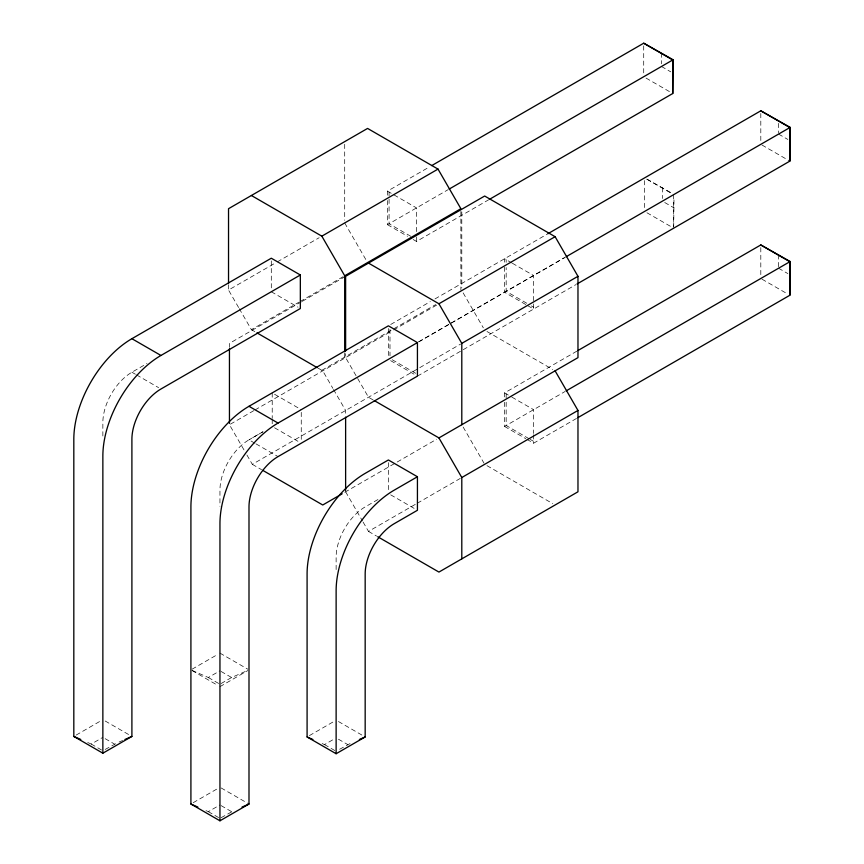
<?xml version="1.0" encoding="UTF-8"?>
<svg xmlns="http://www.w3.org/2000/svg" width="864" height="864" viewBox="0 0 864 864"><rect width="100%" height="100%" fill="white"/><g stroke="black" fill="none" stroke-linecap="round" stroke-linejoin="round"><path stroke-width="0.65" stroke-dasharray="4.32 3.24" d="M673.693 226.919L674.006 197.143M387.472 195.167L387.472 191.138L429.408 166.936M238.615 307.519L228.528 290.034L276.156 262.537M277.322 261.868L319.151 237.719M102.859 435.985L102.859 422.539A41.072 23.717 -60 0 1 131.9 372.233L146.999 363.517M387.472 200.534L387.472 224.683L447.962 189.756M239.285 308.675L251.402 329.648L299.03 302.152M300.197 301.482L343.181 276.664M301.471 301.795L229.446 343.386L229.446 347.382M302.27 301.331L345.622 276.307M413.165 239.512L416.513 241.445L488.732 199.757M390.712 324.475L430.315 301.612M434.981 298.922L546.793 234.371M321.84 370.321L435.694 304.582M253.843 410.638L229.446 424.721L244.242 450.349M254.999 409.957L392.461 330.599M393.617 329.929L437.767 304.441M418.597 341.917L450.047 323.762L418.673 341.874M451.213 323.093L565.358 257.191M451.289 323.05L564.268 257.818M246.931 455.015L252.31 464.335L460.642 344.056M417.431 376.132L575.834 284.677M504.565 396.922L504.565 392.893L576.785 351.205M344.822 492.253L436.601 439.268M377.946 499.543L365.17 506.909A41.072 23.717 -60 0 0 336.128 557.215L336.128 570.683M504.565 402.289L504.565 426.438L565.132 391.468M363.107 522.083L368.496 531.403L416.124 503.906M417.29 503.237L460.274 478.418M526.91 439.333L533.606 443.2L576.709 418.327M76.14 735.091L101.693 720.328M192.067 669.211L217.631 654.458M87.75 742.532L91.238 744.055L102.859 737.348M192.067 670.388L208.332 677.506L219.953 670.799M105.181 749.423L117.958 742.532M221.108 683.543L231.574 677.506L247.838 670.388M219.953 686.653L247.838 670.55M193.234 802.688L217.631 788.605M309.409 735.61L334.973 720.857M206.01 810.637L208.332 811.652L219.953 804.946M322.186 743.569L324.508 744.584L334.973 738.547M221.108 817.69L233.896 810.637M339.617 749.272L350.071 743.569M119.124 742.025L122.612 740.491M646.855 179.118L671.684 193.115M661.478 66.485L670.766 71.852M778.572 134.093L787.86 139.45M646.045 78.084L670.442 92.167M761.972 145.012L789.858 161.114M646.952 179.226L671.35 193.309M664.718 202.511L674.006 207.878M778.572 268.24L787.86 273.607M646.952 212.76L673.682 228.182M761.972 279.158L787.536 293.922M387.472 191.138L416.513 207.911L416.513 232.06M511.888 262.969L504.565 258.746L504.565 264.114M512.384 263.261L533.606 275.519L533.606 309.053L526.91 305.186M410.8 236.304L389.07 223.754L389.07 192.067M526.748 303.242L506.164 291.362L506.164 267.592M531.328 305.878L533.606 307.206M387.472 224.683L407.581 236.293M525.787 304.538L504.565 292.28L504.565 265.453M486.983 331.517L552.798 369.511M504.565 392.893L511.272 396.77M511.888 397.127L533.606 409.666L533.606 433.436M392.278 359.759L417.431 374.285M529.038 438.718L506.164 425.509L506.164 401.738M530.183 439.376L533.606 441.353M271.296 291.751L298.015 307.184M390.625 360.644L415.195 374.836M504.565 426.438L525.787 438.685M251.402 329.648L254.858 331.646M318.136 368.183L322.747 370.85L332.845 388.325M373.108 399.924L368.496 397.256L345.622 357.642L345.622 353.646M486.983 465.664L552.798 503.669M274.536 394.243L301.255 409.666M274.536 427.777L298.933 441.86M390.712 494.856L415.109 508.939M131.9 372.233L135.389 374.242M136.555 374.911L158.62 387.655M254.804 443.189L248.994 439.83A41.072 23.717 -60 0 0 219.953 490.147L219.953 506.304M255.971 443.858L278.046 456.602M252.31 464.335L261.554 469.66M368.496 531.403L376.574 536.069M219.953 653.108L247.838 669.211M338.45 721.526L362.848 735.61M221.108 671.468L231.574 677.506M338.45 739.217L347.749 744.584M208.332 677.506L219.953 684.212M324.508 744.584L336.128 751.291M192.067 670.55L217.631 685.303M105.181 720.997L130.745 735.761M221.108 787.936L247.838 803.358M105.181 738.688L114.48 744.055M221.108 805.615L231.574 811.652M91.238 744.055L102.859 750.762M208.332 811.652L218.786 817.69M463.147 292.896L483.322 327.845M463.147 427.054L483.991 463.169M344.704 222.966L366.908 261.414M333.515 389.491L345.622 410.454L345.622 414.461M345.622 491.789L362.437 520.916M778.572 123.358L778.572 132.743M778.572 254.826L778.572 266.9M760.806 113.486L760.806 143.003M760.806 247.633L760.806 275.81M673.682 194.648L673.682 226.843M662.386 187.747L662.386 198.482M661.478 53.071L661.478 63.806M644.63 180.565L644.63 210.082M643.712 45.878L643.712 74.056M533.606 434.754L533.606 443.2M506.164 259.664L506.164 262.31M506.164 393.822L506.164 400.421M461.797 211.896L461.797 287.896M460.879 211.367L460.879 290.034M416.513 236.963L416.513 241.445M389.988 329.389L389.988 355.795M388.39 328.504L388.39 358.02M388.39 462.65L388.39 490.828M344.704 144.299L344.704 220.298M344.704 353.117L344.704 357.113M301.255 412.344L301.255 441.86M272.214 392.893L272.214 418.381M272.214 419.731L272.214 423.749M271.296 260.896L271.296 289.073M228.528 284.71L228.528 290.034M262.937 431.784L248.994 439.83L262.926 431.795"/><path stroke-width="1.3" d="M489.899 199.087L672.764 93.506L673.088 59.778L643.712 43.2L431.73 165.586M577.001 283.997L789.858 161.114L790.182 127.386L760.806 110.808L547.657 233.863M577.876 417.647L789.858 295.261L790.182 261.533L760.806 244.955L577.94 350.536M131.9 338.699L271.296 258.217L300.337 274.99L300.337 308.524L160.952 389.005A41.072 23.717 -60 0 0 131.9 439.312L131.9 736.43L102.859 753.192L73.818 736.43L73.818 439.312A82.156 47.434 -60 0 1 131.9 338.699L160.952 355.46L300.337 274.99M251.402 195.502L321.84 236.164L438.016 169.096L460.879 208.699L344.704 275.778L344.704 351.778M673.088 59.778L449.129 189.086M248.994 406.296L388.39 325.825L417.431 342.587L417.431 376.132L278.046 456.602A41.072 23.717 -60 0 0 248.994 506.909L248.994 804.028L219.953 820.8L190.912 804.028L190.912 506.909A82.156 47.434 -60 0 1 248.994 406.296L278.046 423.068L417.431 342.587M368.496 263.099L438.934 303.772L555.109 236.693L577.973 276.307L577.973 357.642L438.934 437.918L374.263 400.583M566.222 256.684L790.182 127.386M461.797 424.721L461.797 343.375L577.973 276.307M342.187 493.776L322.747 504.997L262.71 470.329M790.182 261.533L566.222 390.841M417.431 476.744L394.222 490.147A82.156 47.434 -60 0 0 336.128 590.76L336.128 753.721L365.17 736.96L365.17 573.988A41.072 23.717 -60 0 1 394.222 523.681L417.431 510.278L417.431 476.744L388.39 459.972L365.17 473.375A82.156 47.434 -60 0 0 307.087 573.988L307.087 736.96L336.128 753.721M461.797 558.868L461.797 477.533L577.973 410.454L555.109 370.85M124.934 739.476L131.9 736.43M359.37 739.498L365.17 736.96M242.028 807.084L248.994 804.028M307.087 736.96L312.898 739.498M73.818 736.43L80.784 739.476M190.912 804.028L197.878 807.084M643.712 43.2L672.764 59.972L672.764 93.506M760.806 110.808L789.858 127.57L789.858 161.114M760.806 244.955L789.858 261.727L789.858 295.261M438.016 169.096L367.578 128.423L228.528 208.699L228.528 283.37M555.109 236.693L484.672 196.031L345.622 276.307L345.622 350.978M256.932 332.845L317.218 367.654M377.73 536.738L438.934 572.076L577.973 491.789L577.973 410.454M438.934 303.772L461.797 343.375M438.934 437.918L461.797 477.533M321.84 236.164L344.704 275.778M345.622 417.128L345.622 490.46M229.446 348.721L229.446 423.382M219.953 820.8L219.953 523.681A82.156 47.434 -60 0 1 278.046 423.068M102.859 753.192L102.859 456.073A82.156 47.434 -60 0 1 160.952 355.46"/></g></svg>
